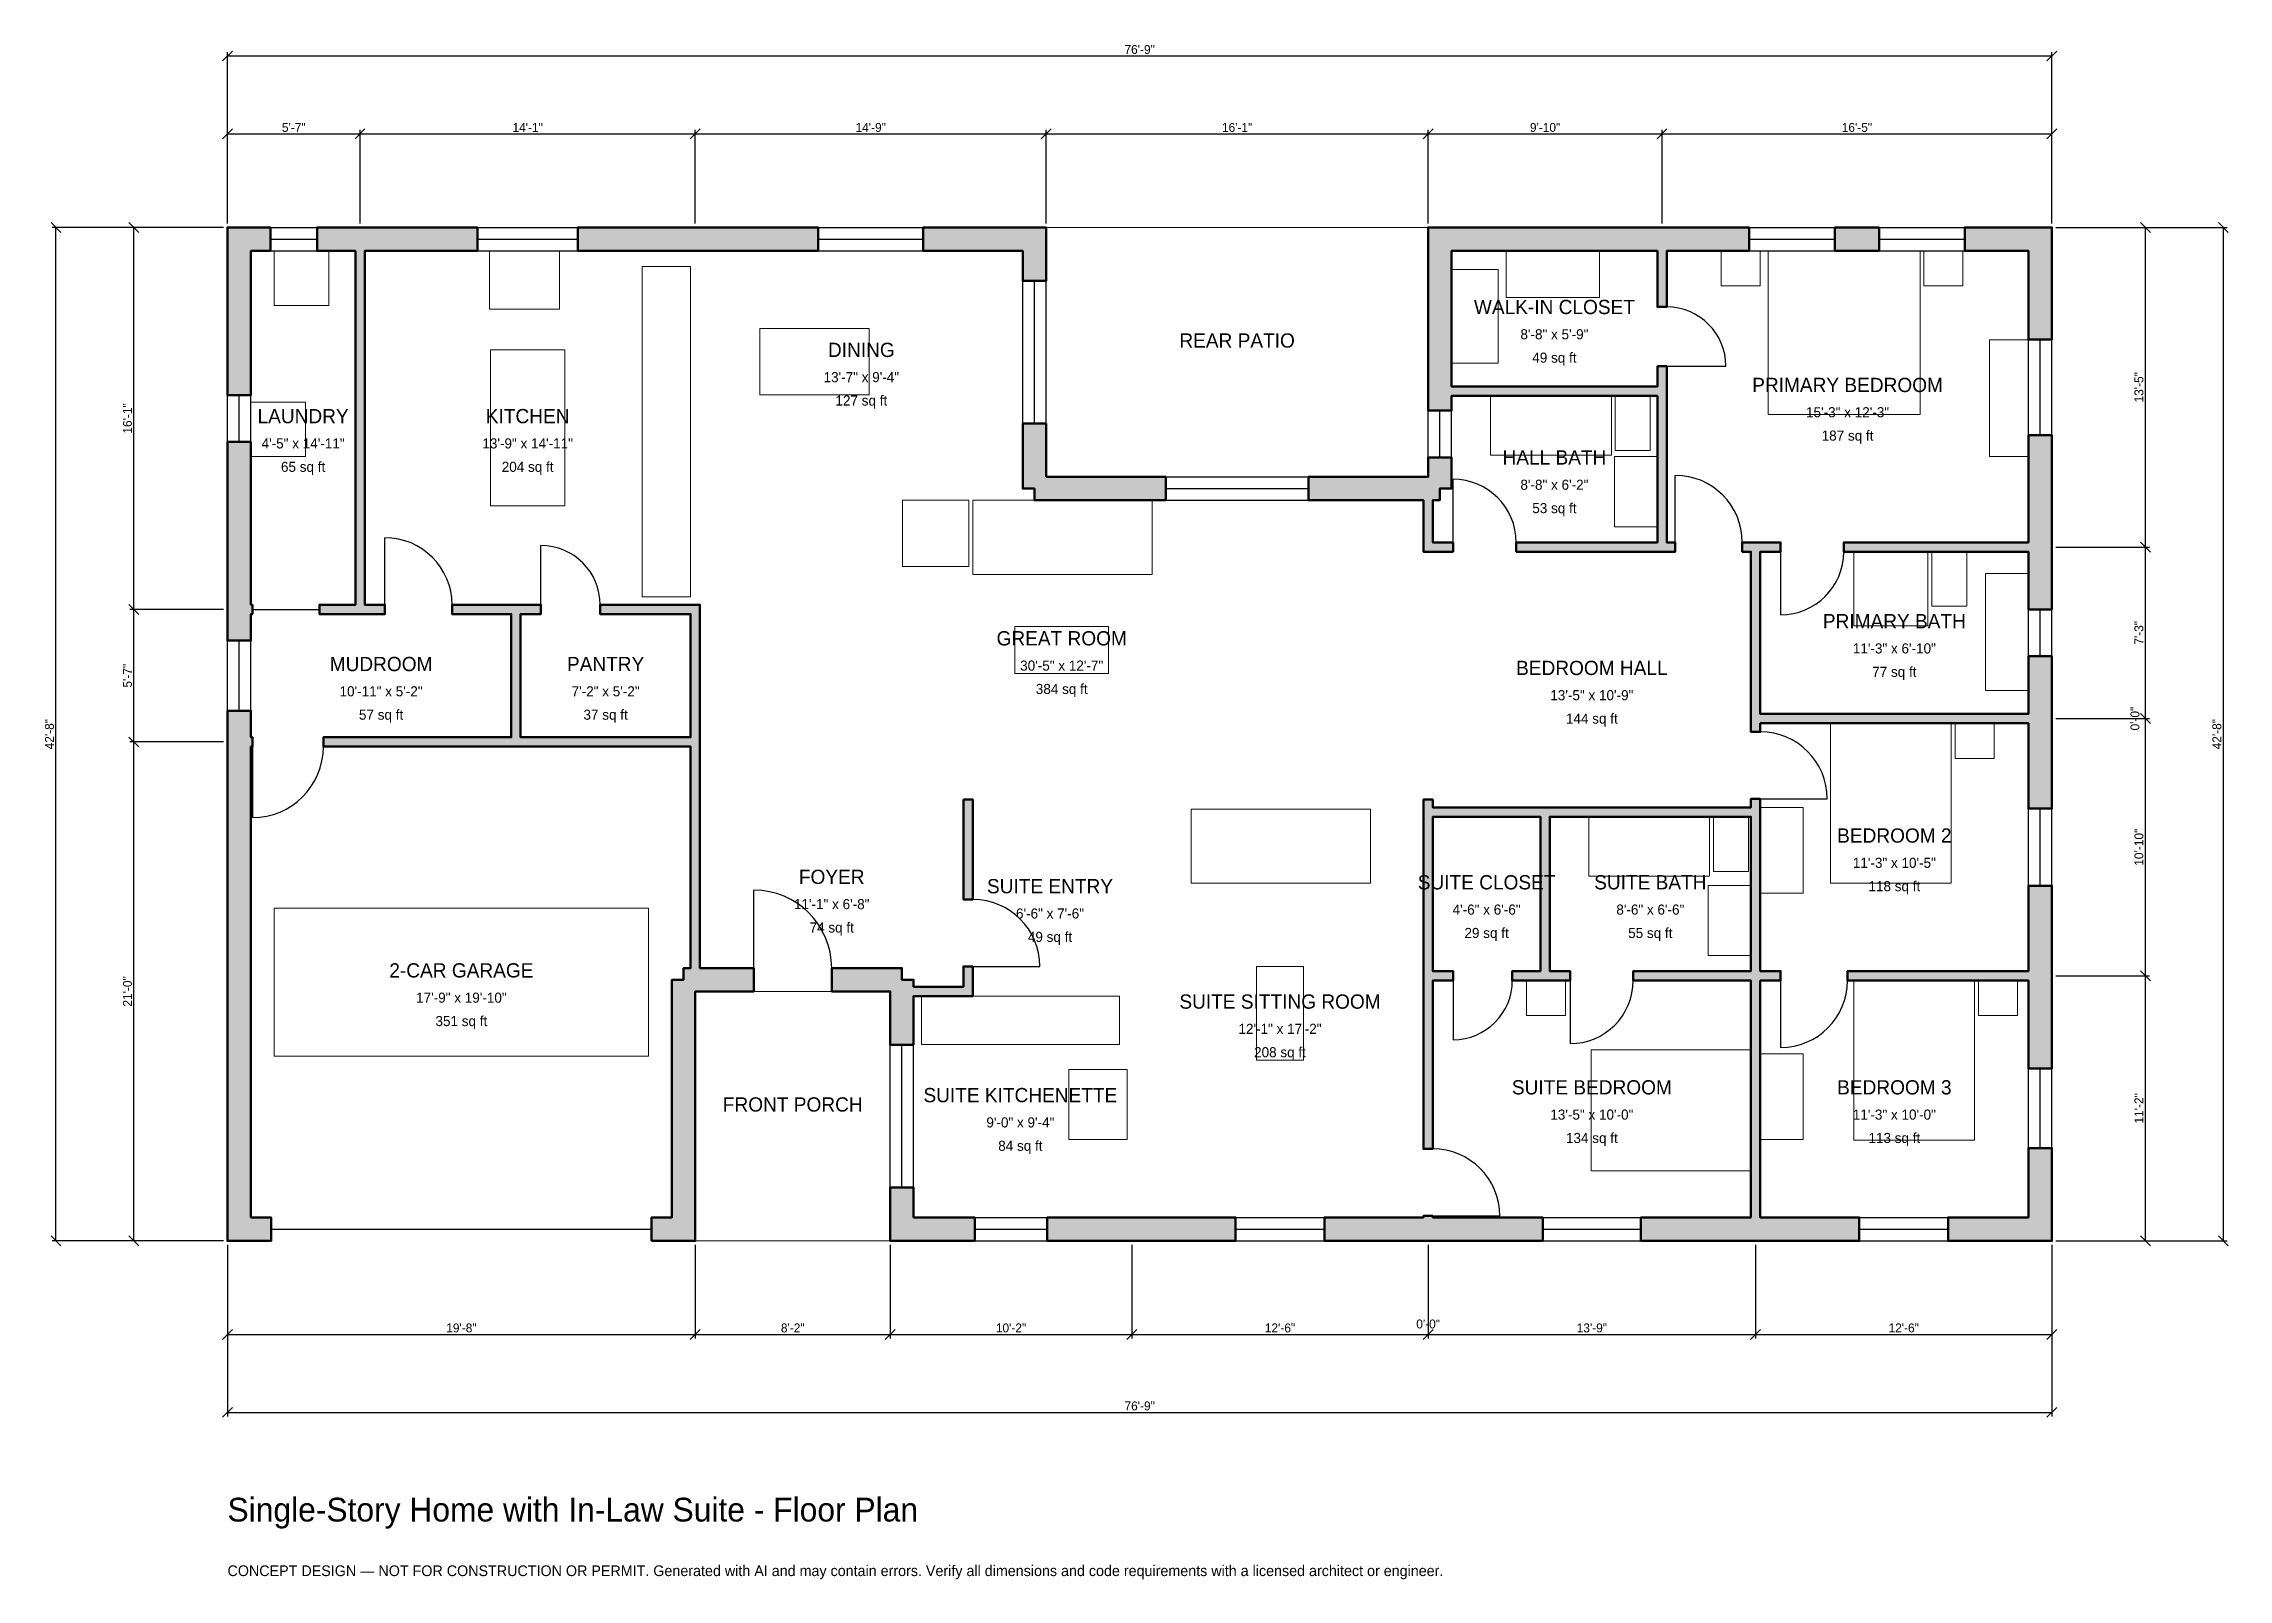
# Model space of a CAD drawing. Header units: inches. Extents: x -93 to 1010, y -171 to 605.
import ezdxf
from ezdxf.enums import TextEntityAlignment as Align

# ---------------------------------------------------------------- set-up
doc = ezdxf.new("R2010")
doc.units = ezdxf.units.IN
doc.header["$MEASUREMENT"] = 0
doc.linetypes.add('DASHED', pattern=[0.6, 0.5, -0.1])
for name, color, linetype, lineweight in [('A-ANNO-DIMS', 1, 'Continuous', 13), ('A-ANNO-TEXT', 7, 'Continuous', 18), ('A-AREA-IDEN', 7, 'Continuous', 18), ('A-DOOR', 2, 'Continuous', 25), ('A-FLOR-FIXT', 9, 'Continuous', 13), ('A-FURN', 9, 'Continuous', 13), ('A-GLAZ', 4, 'Continuous', 25), ('A-SITE-PAVE', 8, 'Continuous', 13), ('A-WALL', 7, 'Continuous', 50), ('A-WALL-PATT', 8, 'Continuous', 13)]:
    doc.layers.add(name, color=color, linetype=linetype, lineweight=lineweight)
doc.dimstyles.new('PLAN', dxfattribs={"dimtxt": 4.5, "dimasz": 3, "dimexe": 2, "dimexo": 2, "dimgap": 1, "dimtad": 1, "dimdec": 0, "dimlunit": 4, "dimtsz": 2.5, "dimcen": 2.5, "dimclrd": 1, "dimclre": 1, "dimazin": 3, "dimtfac": 1, "dimtmove": 0, "dimatfit": 3})

msp = doc.modelspace()

# ---------------------------------------------------------------- hatches: boundary and pattern name
at = {"layer": 'A-WALL-PATT'}
h = msp.add_hatch(dxfattribs=at)
h.set_pattern_fill('ANSI31', color=8, scale=0.8)
h.paths.add_polyline_path([(214.1732, 0), (214.1732, 11.811), (224.4094, 11.811), (224.4094, 131.8898), (230.315, 131.8898), (230.315, 137.7953), (233.8583, 137.7953), (233.8583, 218.1102), (233.8583, 222.8346), (233.8583, 249.6063), (148.0315, 249.6063), (143.3071, 249.6063), (48.4252, 249.6063), (48.4252, 254.3307), (143.3071, 254.3307), (143.3071, 316.5354), (113.3858, 316.5354), (113.3858, 321.2598), (143.3071, 321.2598), (148.0315, 321.2598), (158.2677, 321.2598), (158.2677, 316.5354), (148.0315, 316.5354), (148.0315, 254.3307), (233.8583, 254.3307), (233.8583, 316.5354), (188.189, 316.5354), (188.189, 321.2598), (233.8583, 321.2598), (238.5827, 321.2598), (238.5827, 316.5354), (238.5827, 254.3307), (238.5827, 249.6063), (238.5827, 222.8346), (238.5827, 218.1102), (238.5827, 137.7953), (265.748, 137.7953), (265.748, 125.9843), (238.5827, 125.9843), (238.5827, 125.9842), (236.2205, 125.9842), (236.2205, 123.622), (236.2205, 123.622), (236.2205, 11.811), (236.2205, 11.811), (236.2205, 0), (236.2205, 0), (236.2205, 0), (224.4094, 0), (224.4094, 0), (214.1732, 0)])
h.paths.add_polyline_path([(11.811, 0), (11.811, 0), (0, 0), (0, 0), (0, 0), (0, 11.811), (0, 11.811), (0, 246.063), (0, 249.6063), (0, 249.6063), (0, 254.3307), (0, 254.3307), (0, 257.874), (0, 267.7165), (11.811, 267.7165), (11.811, 257.874), (11.811, 254.3307), (12.5984, 254.3307), (12.5984, 249.6063), (11.811, 249.6063), (11.811, 246.063), (11.811, 11.811), (22.0472, 11.811), (22.0472, 0), (11.811, 0)])
h.paths.add_polyline_path([(0, 312.9921), (0, 316.5354), (0, 316.5354), (0, 321.2598), (0, 321.2598), (0, 324.8031), (0, 403.5433), (11.811, 403.5433), (11.811, 324.8031), (11.811, 321.2598), (12.5984, 321.2598), (12.5984, 316.5354), (11.811, 316.5354), (11.811, 312.9921), (11.811, 303.1496), (0, 303.1496), (0, 312.9921)])
h.paths.add_polyline_path([(0, 500), (0, 500), (0, 511.811), (0, 511.811), (0, 511.8111), (11.811, 511.8111), (11.811, 511.811), (21.6535, 511.811), (21.6535, 500), (11.811, 500), (11.811, 427.1654), (0, 427.1654), (0, 500)])
h.paths.add_polyline_path([(61.0236, 511.811), (64.5669, 511.811), (64.5669, 511.8111), (69.2913, 511.8111), (69.2913, 511.811), (72.8346, 511.811), (126.1811, 511.811), (126.1811, 500), (72.8346, 500), (69.2913, 500), (69.2913, 321.2598), (79.5276, 321.2598), (79.5276, 316.5354), (69.2913, 316.5354), (64.5669, 316.5354), (46.4567, 316.5354), (46.4567, 321.2598), (64.5669, 321.2598), (64.5669, 500), (61.0236, 500), (45.2756, 500), (45.2756, 511.811), (61.0236, 511.811)])
h.paths.add_polyline_path([(230.315, 511.811), (242.126, 511.811), (298.2283, 511.811), (298.2283, 500), (242.126, 500), (230.315, 500), (176.9685, 500), (176.9685, 511.811), (230.315, 511.811)])
h.paths.add_polyline_path([(401.5748, 511.811), (401.5748, 511.8111), (413.3858, 511.8111), (413.3858, 511.811), (413.3859, 511.811), (413.3859, 500), (413.3858, 500), (413.3858, 484.8425), (401.5748, 484.8425), (401.5748, 500), (351.378, 500), (351.378, 511.811), (401.5748, 511.811)])
h.paths.add_polyline_path([(413.3858, 385.8268), (473.8189, 385.8268), (473.8189, 374.0157), (407.4803, 374.0157), (407.4803, 379.9213), (401.5748, 379.9213), (401.5748, 412.7953), (413.3858, 412.7953), (413.3858, 385.8268)])
h.paths.add_polyline_path([(603.937, 385.8268), (603.937, 385.8268), (606.2992, 385.8268), (606.2992, 388.189), (606.2992, 388.189), (606.2992, 395.6693), (618.1102, 395.6693), (618.1102, 379.9213), (612.2047, 379.9213), (612.2047, 374.0157), (608.6614, 374.0157), (608.6614, 352.7559), (618.8976, 352.7559), (618.8976, 348.0315), (608.6614, 348.0315), (603.937, 348.0315), (603.937, 352.7559), (603.937, 374.0157), (545.8661, 374.0157), (545.8661, 385.8268), (603.937, 385.8268)])
h.paths.add_polyline_path([(606.2992, 423.2283), (606.2992, 426.7717), (606.2992, 426.7717), (606.2992, 431.4961), (606.2992, 431.4961), (606.2992, 435.0394), (606.2992, 500), (606.2992, 500), (606.2992, 511.811), (606.2992, 511.811), (606.2992, 511.8111), (618.1102, 511.8111), (618.1102, 511.811), (718.5039, 511.811), (722.0472, 511.811), (722.0472, 511.8111), (726.7717, 511.8111), (726.7717, 511.811), (730.315, 511.811), (768.3727, 511.811), (768.3727, 500), (730.315, 500), (726.7717, 500), (726.7717, 471.6535), (722.0472, 471.6535), (722.0472, 500), (718.5039, 500), (618.1102, 500), (618.1102, 435.0394), (618.1102, 431.4961), (722.0472, 431.4961), (722.0472, 441.7323), (726.7717, 441.7323), (726.7717, 431.4961), (726.7717, 426.7717), (726.7717, 352.7559), (731.1024, 352.7559), (731.1024, 348.0315), (726.7717, 348.0315), (722.0472, 348.0315), (650.7874, 348.0315), (650.7874, 352.7559), (722.0472, 352.7559), (722.0472, 426.7717), (618.1102, 426.7717), (618.1102, 423.2283), (618.1102, 419.2913), (606.2992, 419.2913), (606.2992, 423.2283)])
h.paths.add_polyline_path([(833.9895, 511.811), (833.9895, 500), (811.6798, 500), (811.6798, 511.811), (833.9895, 511.811)])
h.paths.add_polyline_path([(909.4488, 511.811), (909.4488, 511.8111), (921.2598, 511.8111), (921.2598, 511.811), (921.2599, 511.811), (921.2599, 500), (921.2598, 500), (921.2598, 455.315), (909.4488, 455.315), (909.4488, 500), (877.2966, 500), (877.2966, 511.811), (909.4488, 511.811)])
h.paths.add_polyline_path([(921.2598, 356.2992), (921.2598, 356.2992), (921.2598, 352.7559), (921.2599, 352.7559), (921.2599, 348.0315), (921.2598, 348.0315), (921.2598, 318.8976), (909.4488, 318.8976), (909.4488, 344.4882), (909.4488, 344.4882), (909.4488, 348.0315), (816.1417, 348.0315), (816.1417, 352.7559), (909.4488, 352.7559), (909.4488, 406.8898), (921.2598, 406.8898), (921.2598, 356.2992)])
h.paths.add_polyline_path([(921.2598, 269.685), (921.2598, 266.1417), (921.2599, 266.1417), (921.2599, 261.4173), (921.2598, 261.4173), (921.2598, 257.874), (921.2598, 218.3071), (909.4488, 218.3071), (909.4488, 257.874), (909.4488, 261.4173), (774.0157, 261.4173), (774.0157, 257.0866), (769.2913, 257.0866), (769.2913, 261.4173), (769.2913, 261.4173), (769.2913, 266.1417), (769.2913, 348.0315), (764.9606, 348.0315), (764.9606, 352.7559), (769.2913, 352.7559), (774.0157, 352.7559), (784.252, 352.7559), (784.252, 348.0315), (774.0157, 348.0315), (774.0157, 266.1417), (909.4488, 266.1417), (909.4488, 269.685), (909.4488, 295.2756), (921.2598, 295.2756), (921.2598, 269.685)])
h.paths.add_polyline_path([(921.2598, 139.7638), (921.2598, 136.2205), (921.2599, 136.2205), (921.2599, 131.4961), (921.2598, 131.4961), (921.2598, 127.9528), (921.2598, 87.0079), (909.4488, 87.0079), (909.4488, 127.9528), (909.4488, 131.4961), (818.1102, 131.4961), (818.1102, 136.2205), (909.4488, 136.2205), (909.4488, 139.7638), (909.4488, 179.3307), (921.2598, 179.3307), (921.2598, 139.7638)])
h.paths.add_polyline_path([(921.2598, 11.811), (921.2599, 11.811), (921.2599, 0), (921.2599, 0), (921.2598, 0), (921.2598, 0), (909.4488, 0), (909.4488, 0), (868.8976, 0), (868.8976, 11.811), (909.4488, 11.811), (909.4488, 46.8504), (921.2598, 46.8504), (921.2598, 11.811)])
h.paths.add_polyline_path([(777.5591, 0), (774.0157, 0), (774.0157, 0), (769.2913, 0), (769.2913, 0), (765.748, 0), (713.7795, 0), (713.7795, 11.811), (765.748, 11.811), (769.2913, 11.811), (769.2913, 131.4961), (769.2913, 131.4961), (709.8425, 131.4961), (709.8425, 136.2205), (769.2913, 136.2205), (769.2913, 214.1732), (667.7165, 214.1732), (667.7165, 136.2205), (677.9528, 136.2205), (677.9528, 131.4961), (667.7165, 131.4961), (662.9921, 131.4961), (648.8189, 131.4961), (648.8189, 136.2205), (662.9921, 136.2205), (662.9921, 214.1732), (608.6614, 214.1732), (608.6614, 136.2205), (618.8976, 136.2205), (618.8976, 131.4961), (608.6614, 131.4961), (608.6614, 46.4567), (603.937, 46.4567), (603.937, 131.4961), (603.937, 136.2205), (603.937, 214.1732), (603.937, 218.8976), (603.937, 222.8346), (608.6614, 222.8346), (608.6614, 218.8976), (662.9921, 218.8976), (667.7165, 218.8976), (769.2913, 218.8976), (769.2913, 218.8976), (769.2913, 223.2283), (774.0157, 223.2283), (774.0157, 214.1732), (774.0157, 214.1732), (774.0157, 136.2205), (774.0157, 136.2205), (784.252, 136.2205), (784.252, 131.4961), (774.0157, 131.4961), (774.0157, 11.811), (777.5591, 11.811), (824.0157, 11.811), (824.0157, 0), (777.5591, 0)])
h.paths.add_polyline_path([(612.2047, 0), (608.6614, 0), (608.6614, 0), (603.937, 0), (603.937, 0), (600.3937, 0), (553.937, 0), (553.937, 11.811), (600.3937, 11.811), (603.937, 11.811), (603.937, 12.5984), (608.6614, 12.5984), (608.6614, 11.811), (612.2047, 11.811), (664.1732, 11.811), (664.1732, 0), (612.2047, 0)])
h.paths.add_polyline_path([(462.5984, 0), (450.7874, 0), (413.9764, 0), (413.9764, 11.811), (450.7874, 11.811), (462.5984, 11.811), (509.0551, 11.811), (509.0551, 0), (462.5984, 0)])
h.paths.add_polyline_path([(346.4567, 0), (346.4567, 0), (334.6457, 0), (334.6457, 0), (334.6456, 0), (334.6456, 11.811), (334.6457, 11.811), (334.6457, 26.9685), (346.4567, 26.9685), (346.4567, 11.811), (377.3622, 11.811), (377.3622, 0), (346.4567, 0)])
h.paths.add_polyline_path([(334.6457, 123.622), (334.6456, 123.622), (334.6456, 125.9842), (332.2835, 125.9842), (332.2835, 125.9843), (305.1181, 125.9843), (305.1181, 137.7953), (340.5512, 137.7953), (340.5512, 131.8898), (346.4567, 131.8898), (346.4567, 128.3465), (371.6535, 128.3465), (371.6535, 138.5827), (376.378, 138.5827), (376.378, 128.3465), (376.378, 123.622), (371.6535, 123.622), (346.4567, 123.622), (346.4567, 99.0157), (334.6457, 99.0157), (334.6457, 123.622)])
h.paths.add_polyline_path([(371.6535, 222.8346), (376.378, 222.8346), (376.378, 172.4409), (371.6535, 172.4409), (371.6535, 222.8346)])

# ---------------------------------------------------------------- linework, layer by layer
at = {"layer": 'A-DOOR'}
for p, q in [((726.7717, 441.7323), (756.6929, 441.7323)), ((731.1024, 352.7559), (731.1024, 386.6142)), ((618.8976, 352.7559), (618.8976, 384.6457)), ((79.5276, 321.2598), (79.5276, 355.1181)), ((158.2677, 321.2598), (158.2677, 351.1811)), ((784.252, 348.0315), (784.252, 316.1417)), ((12.5984, 318.8976), (46.4567, 318.8976)), ((12.5984, 249.6063), (12.5984, 213.7795)), ((774.0157, 223.2283), (807.874, 223.2283)), ((265.748, 137.7953), (265.748, 177.1654)), ((376.378, 138.5827), (410.2362, 138.5827)), ((618.8976, 131.4961), (618.8976, 101.5748)), ((677.9528, 131.4961), (677.9528, 99.6063)), ((784.252, 131.4961), (784.252, 97.6378)), ((608.6614, 12.5984), (642.5197, 12.5984))]:
    msp.add_line(p, q, dxfattribs=at)
at = {"layer": 'A-DOOR', "linetype": 'DASHED'}
msp.add_line((22.0472, 5.9055), (214.1732, 5.9055), dxfattribs=at)
at = {"layer": 'A-DOOR'}
for centre, radius, start, end in [((726.7717, 441.7323), 29.9213, 0, 90), ((731.1024, 352.7559), 33.8583, 0, 90), ((618.8976, 352.7559), 31.8898, 0, 90), ((79.5276, 321.2598), 33.8583, 0, 90), ((158.2677, 321.2598), 29.9213, 0, 90), ((784.252, 348.0315), 31.8898, 270, 360), ((774.0157, 223.2283), 33.8583, 0, 90), ((12.5984, 249.6063), 35.8268, 270, 360), ((265.748, 137.7953), 39.3701, 0, 90), ((376.378, 138.5827), 33.8583, 0, 90), ((618.8976, 131.4961), 29.9213, 270, 360), ((677.9528, 131.4961), 31.8898, 270, 360), ((784.252, 131.4961), 33.8583, 270, 360), ((608.6614, 12.5984), 33.8583, 0, 90)]:
    msp.add_arc(centre, radius, start, end, dxfattribs=at)
at = {"layer": 'A-FLOR-FIXT'}
for points in [[(209.4488, 325.1969), (233.8583, 325.1969), (233.8583, 492.126), (209.4488, 492.126)], [(132.874, 371.2598), (170.2756, 371.2598), (170.2756, 450), (132.874, 450)], [(637.7953, 396.8504), (698.8189, 396.8504), (698.8189, 426.7717), (637.7953, 426.7717)], [(700.7874, 399.2126), (718.5039, 399.2126), (718.5039, 426.7717), (700.7874, 426.7717)], [(700.3937, 360.6299), (722.0472, 360.6299), (722.0472, 396.063), (700.3937, 396.063)], [(821.2598, 310.6299), (858.6614, 310.6299), (858.6614, 348.0315), (821.2598, 348.0315)], [(860.6299, 320.4724), (878.3465, 320.4724), (878.3465, 348.0315), (860.6299, 348.0315)], [(887.7953, 277.9528), (909.4488, 277.9528), (909.4488, 337.0079), (887.7953, 337.0079)], [(687.4016, 184.252), (748.4252, 184.252), (748.4252, 214.1732), (687.4016, 214.1732)], [(750.3937, 186.6142), (768.1102, 186.6142), (768.1102, 214.1732), (750.3937, 214.1732)], [(747.6378, 144.0945), (769.2913, 144.0945), (769.2913, 179.5276), (747.6378, 179.5276)], [(350.3937, 99.2126), (450.3937, 99.2126), (450.3937, 123.622), (350.3937, 123.622)]]:
    msp.add_lwpolyline(points, close=True, dxfattribs=at)
at = {"layer": 'A-FURN'}
for points in [[(23.622, 472.4409), (51.1811, 472.4409), (51.1811, 500), (23.622, 500)], [(132.2835, 470.4724), (167.7165, 470.4724), (167.7165, 500), (132.2835, 500)], [(645.6693, 476.378), (692.9134, 476.378), (692.9134, 500), (645.6693, 500)], [(754.3307, 482.2835), (774.0157, 482.2835), (774.0157, 500), (754.3307, 500)], [(777.9528, 417.3228), (854.7244, 417.3228), (854.7244, 500), (777.9528, 500)], [(856.6929, 482.2835), (876.378, 482.2835), (876.378, 500), (856.6929, 500)], [(618.1102, 443.3071), (641.7323, 443.3071), (641.7323, 490.5512), (618.1102, 490.5512)], [(268.8976, 427.3622), (324.0157, 427.3622), (324.0157, 460.8268), (268.8976, 460.8268)], [(889.7638, 396.063), (909.4488, 396.063), (909.4488, 455.1181), (889.7638, 455.1181)], [(11.811, 396.063), (39.3701, 396.063), (39.3701, 423.622), (11.811, 423.622)], [(340.9449, 340.5512), (374.4094, 340.5512), (374.4094, 374.0157), (340.9449, 374.0157)], [(376.378, 336.6142), (466.9291, 336.6142), (466.9291, 374.0157), (376.378, 374.0157)], [(397.6378, 286.6142), (444.8819, 286.6142), (444.8819, 310.2362), (397.6378, 310.2362)], [(809.4488, 180.7087), (870.4724, 180.7087), (870.4724, 261.4173), (809.4488, 261.4173)], [(872.4409, 243.7008), (892.126, 243.7008), (892.126, 261.4173), (872.4409, 261.4173)], [(486.6142, 180.7087), (577.1654, 180.7087), (577.1654, 218.1102), (486.6142, 218.1102)], [(774.0157, 175.5906), (795.6693, 175.5906), (795.6693, 218.8976), (774.0157, 218.8976)], [(23.622, 93.3071), (212.5984, 93.3071), (212.5984, 168.1102), (23.622, 168.1102)], [(519.685, 91.3386), (543.3071, 91.3386), (543.3071, 138.5827), (519.685, 138.5827)], [(655.9055, 113.7795), (675.5906, 113.7795), (675.5906, 131.4961), (655.9055, 131.4961)], [(821.2598, 50.7874), (882.2835, 50.7874), (882.2835, 131.4961), (821.2598, 131.4961)], [(884.252, 113.7795), (903.937, 113.7795), (903.937, 131.4961), (884.252, 131.4961)], [(688.5827, 35.4331), (769.2913, 35.4331), (769.2913, 96.4567), (688.5827, 96.4567)], [(774.0157, 51.1811), (795.6693, 51.1811), (795.6693, 94.4882), (774.0157, 94.4882)], [(424.8031, 51.1811), (454.3307, 51.1811), (454.3307, 86.6142), (424.8031, 86.6142)]]:
    msp.add_lwpolyline(points, close=True, dxfattribs=at)
at = {"layer": 'A-GLAZ'}
for p, q in [((21.6535, 511.811), (45.2756, 511.811)), ((126.1811, 511.811), (176.9685, 511.811)), ((298.2283, 511.811), (351.378, 511.811)), ((768.3727, 511.811), (811.6798, 511.811)), ((833.9895, 511.811), (877.2966, 511.811)), ((21.6535, 505.9055), (45.2756, 505.9055)), ((21.6535, 500), (45.2756, 500)), ((126.1811, 505.9055), (176.9685, 505.9055)), ((126.1811, 500), (176.9685, 500)), ((298.2283, 505.9055), (351.378, 505.9055)), ((298.2283, 500), (351.378, 500)), ((768.3727, 505.9055), (811.6798, 505.9055)), ((768.3727, 500), (811.6798, 500)), ((833.9895, 505.9055), (877.2966, 505.9055)), ((833.9895, 500), (877.2966, 500)), ((401.5748, 412.7953), (401.5748, 484.8425)), ((407.4803, 412.7953), (407.4803, 484.8425)), ((413.3858, 412.7953), (413.3858, 484.8425)), ((909.4488, 406.8898), (909.4488, 455.315)), ((915.3543, 406.8898), (915.3543, 455.315)), ((921.2598, 406.8898), (921.2598, 455.315)), ((0, 403.5433), (0, 427.1654)), ((5.9055, 403.5433), (5.9055, 427.1654)), ((11.811, 403.5433), (11.811, 427.1654)), ((606.2992, 395.6693), (606.2992, 419.2913)), ((612.2047, 395.6693), (612.2047, 419.2913)), ((618.1102, 395.6693), (618.1102, 419.2913)), ((473.8189, 385.8268), (545.8661, 385.8268)), ((473.8189, 379.9213), (545.8661, 379.9213)), ((473.8189, 374.0157), (545.8661, 374.0157)), ((909.4488, 295.2756), (909.4488, 318.8976)), ((915.3543, 295.2756), (915.3543, 318.8976)), ((921.2598, 295.2756), (921.2598, 318.8976)), ((0, 267.7165), (0, 303.1496)), ((5.9055, 267.7165), (5.9055, 303.1496)), ((11.811, 267.7165), (11.811, 303.1496)), ((909.4488, 179.3307), (909.4488, 218.3071)), ((915.3543, 179.3307), (915.3543, 218.3071)), ((921.2598, 179.3307), (921.2598, 218.3071)), ((334.6457, 26.9685), (334.6457, 99.0157)), ((340.5512, 26.9685), (340.5512, 99.0157)), ((346.4567, 26.9685), (346.4567, 99.0157)), ((909.4488, 46.8504), (909.4488, 87.0079)), ((915.3543, 46.8504), (915.3543, 87.0079)), ((921.2598, 46.8504), (921.2598, 87.0079)), ((377.3622, 11.811), (413.9764, 11.811)), ((509.0551, 11.811), (553.937, 11.811)), ((664.1732, 11.811), (713.7795, 11.811)), ((824.0157, 11.811), (868.8976, 11.811)), ((377.3622, 5.9055), (413.9764, 5.9055)), ((377.3622, 0), (413.9764, 0)), ((509.0551, 5.9055), (553.937, 5.9055)), ((509.0551, 0), (553.937, 0)), ((664.1732, 5.9055), (713.7795, 5.9055)), ((664.1732, 0), (713.7795, 0)), ((824.0157, 5.9055), (868.8976, 5.9055)), ((824.0157, 0), (868.8976, 0))]:
    msp.add_line(p, q, dxfattribs=at)
at = {"layer": 'A-SITE-PAVE', "linetype": 'DASHED'}
for points in [[(413.3858, 385.8268), (606.2992, 385.8268), (606.2992, 511.811), (413.3858, 511.811)], [(236.2205, 0), (334.6457, 0), (334.6457, 125.9843), (236.2205, 125.9843)]]:
    msp.add_lwpolyline(points, close=True, dxfattribs=at)
at = {"layer": 'A-WALL'}
for points in [[(0, 500), (0, 500), (0, 511.811), (0, 511.811), (0, 511.8111), (11.811, 511.8111), (11.811, 511.811), (21.6535, 511.811), (21.6535, 500), (11.811, 500), (11.811, 427.1654), (0, 427.1654), (0, 500)], [(61.0236, 511.811), (64.5669, 511.811), (64.5669, 511.8111), (69.2913, 511.8111), (69.2913, 511.811), (72.8346, 511.811), (126.1811, 511.811), (126.1811, 500), (72.8346, 500), (69.2913, 500), (69.2913, 321.2598), (79.5276, 321.2598), (79.5276, 316.5354), (69.2913, 316.5354), (64.5669, 316.5354), (46.4567, 316.5354), (46.4567, 321.2598), (64.5669, 321.2598), (64.5669, 500), (61.0236, 500), (45.2756, 500), (45.2756, 511.811), (61.0236, 511.811)], [(230.315, 511.811), (242.126, 511.811), (298.2283, 511.811), (298.2283, 500), (242.126, 500), (230.315, 500), (176.9685, 500), (176.9685, 511.811), (230.315, 511.811)], [(401.5748, 511.811), (401.5748, 511.8111), (413.3858, 511.8111), (413.3858, 511.811), (413.3859, 511.811), (413.3859, 500), (413.3858, 500), (413.3858, 484.8425), (401.5748, 484.8425), (401.5748, 500), (351.378, 500), (351.378, 511.811), (401.5748, 511.811)], [(606.2992, 423.2283), (606.2992, 426.7717), (606.2992, 426.7717), (606.2992, 431.4961), (606.2992, 431.4961), (606.2992, 435.0394), (606.2992, 500), (606.2992, 500), (606.2992, 511.811), (606.2992, 511.811), (606.2992, 511.8111), (618.1102, 511.8111), (618.1102, 511.811), (718.5039, 511.811), (722.0472, 511.811), (722.0472, 511.8111), (726.7717, 511.8111), (726.7717, 511.811), (730.315, 511.811), (768.3727, 511.811), (768.3727, 500), (730.315, 500), (726.7717, 500), (726.7717, 471.6535), (722.0472, 471.6535), (722.0472, 500), (718.5039, 500), (618.1102, 500), (618.1102, 435.0394), (618.1102, 431.4961), (722.0472, 431.4961), (722.0472, 441.7323), (726.7717, 441.7323), (726.7717, 431.4961), (726.7717, 426.7717), (726.7717, 352.7559), (731.1024, 352.7559), (731.1024, 348.0315), (726.7717, 348.0315), (722.0472, 348.0315), (650.7874, 348.0315), (650.7874, 352.7559), (722.0472, 352.7559), (722.0472, 426.7717), (618.1102, 426.7717), (618.1102, 423.2283), (618.1102, 419.2913), (606.2992, 419.2913), (606.2992, 423.2283)], [(833.9895, 511.811), (833.9895, 500), (811.6798, 500), (811.6798, 511.811), (833.9895, 511.811)], [(909.4488, 511.811), (909.4488, 511.8111), (921.2598, 511.8111), (921.2598, 511.811), (921.2599, 511.811), (921.2599, 500), (921.2598, 500), (921.2598, 455.315), (909.4488, 455.315), (909.4488, 500), (877.2966, 500), (877.2966, 511.811), (909.4488, 511.811)], [(413.3858, 385.8268), (473.8189, 385.8268), (473.8189, 374.0157), (407.4803, 374.0157), (407.4803, 379.9213), (401.5748, 379.9213), (401.5748, 412.7953), (413.3858, 412.7953), (413.3858, 385.8268)], [(0, 312.9921), (0, 316.5354), (0, 316.5354), (0, 321.2598), (0, 321.2598), (0, 324.8031), (0, 403.5433), (11.811, 403.5433), (11.811, 324.8031), (11.811, 321.2598), (12.5984, 321.2598), (12.5984, 316.5354), (11.811, 316.5354), (11.811, 312.9921), (11.811, 303.1496), (0, 303.1496), (0, 312.9921)], [(921.2598, 356.2992), (921.2598, 356.2992), (921.2598, 352.7559), (921.2599, 352.7559), (921.2599, 348.0315), (921.2598, 348.0315), (921.2598, 318.8976), (909.4488, 318.8976), (909.4488, 344.4882), (909.4488, 344.4882), (909.4488, 348.0315), (816.1417, 348.0315), (816.1417, 352.7559), (909.4488, 352.7559), (909.4488, 406.8898), (921.2598, 406.8898), (921.2598, 356.2992)], [(603.937, 385.8268), (603.937, 385.8268), (606.2992, 385.8268), (606.2992, 388.189), (606.2992, 388.189), (606.2992, 395.6693), (618.1102, 395.6693), (618.1102, 379.9213), (612.2047, 379.9213), (612.2047, 374.0157), (608.6614, 374.0157), (608.6614, 352.7559), (618.8976, 352.7559), (618.8976, 348.0315), (608.6614, 348.0315), (603.937, 348.0315), (603.937, 352.7559), (603.937, 374.0157), (545.8661, 374.0157), (545.8661, 385.8268), (603.937, 385.8268)], [(921.2598, 269.685), (921.2598, 266.1417), (921.2599, 266.1417), (921.2599, 261.4173), (921.2598, 261.4173), (921.2598, 257.874), (921.2598, 218.3071), (909.4488, 218.3071), (909.4488, 257.874), (909.4488, 261.4173), (774.0157, 261.4173), (774.0157, 257.0866), (769.2913, 257.0866), (769.2913, 261.4173), (769.2913, 261.4173), (769.2913, 266.1417), (769.2913, 348.0315), (764.9606, 348.0315), (764.9606, 352.7559), (769.2913, 352.7559), (774.0157, 352.7559), (784.252, 352.7559), (784.252, 348.0315), (774.0157, 348.0315), (774.0157, 266.1417), (909.4488, 266.1417), (909.4488, 269.685), (909.4488, 295.2756), (921.2598, 295.2756), (921.2598, 269.685)], [(214.1732, 0), (214.1732, 11.811), (224.4094, 11.811), (224.4094, 131.8898), (230.315, 131.8898), (230.315, 137.7953), (233.8583, 137.7953), (233.8583, 218.1102), (233.8583, 222.8346), (233.8583, 249.6063), (148.0315, 249.6063), (143.3071, 249.6063), (48.4252, 249.6063), (48.4252, 254.3307), (143.3071, 254.3307), (143.3071, 316.5354), (113.3858, 316.5354), (113.3858, 321.2598), (143.3071, 321.2598), (148.0315, 321.2598), (158.2677, 321.2598), (158.2677, 316.5354), (148.0315, 316.5354), (148.0315, 254.3307), (233.8583, 254.3307), (233.8583, 316.5354), (188.189, 316.5354), (188.189, 321.2598), (233.8583, 321.2598), (238.5827, 321.2598), (238.5827, 316.5354), (238.5827, 254.3307), (238.5827, 249.6063), (238.5827, 222.8346), (238.5827, 218.1102), (238.5827, 137.7953), (265.748, 137.7953), (265.748, 125.9843), (238.5827, 125.9843), (238.5827, 125.9842), (236.2205, 125.9842), (236.2205, 123.622), (236.2205, 123.622), (236.2205, 11.811), (236.2205, 11.811), (236.2205, 0), (236.2205, 0), (236.2205, 0), (224.4094, 0), (224.4094, 0), (214.1732, 0)], [(11.811, 0), (11.811, 0), (0, 0), (0, 0), (0, 0), (0, 11.811), (0, 11.811), (0, 246.063), (0, 249.6063), (0, 249.6063), (0, 254.3307), (0, 254.3307), (0, 257.874), (0, 267.7165), (11.811, 267.7165), (11.811, 257.874), (11.811, 254.3307), (12.5984, 254.3307), (12.5984, 249.6063), (11.811, 249.6063), (11.811, 246.063), (11.811, 11.811), (22.0472, 11.811), (22.0472, 0), (11.811, 0)], [(371.6535, 222.8346), (376.378, 222.8346), (376.378, 172.4409), (371.6535, 172.4409), (371.6535, 222.8346)], [(777.5591, 0), (774.0157, 0), (774.0157, 0), (769.2913, 0), (769.2913, 0), (765.748, 0), (713.7795, 0), (713.7795, 11.811), (765.748, 11.811), (769.2913, 11.811), (769.2913, 131.4961), (769.2913, 131.4961), (709.8425, 131.4961), (709.8425, 136.2205), (769.2913, 136.2205), (769.2913, 214.1732), (667.7165, 214.1732), (667.7165, 136.2205), (677.9528, 136.2205), (677.9528, 131.4961), (667.7165, 131.4961), (662.9921, 131.4961), (648.8189, 131.4961), (648.8189, 136.2205), (662.9921, 136.2205), (662.9921, 214.1732), (608.6614, 214.1732), (608.6614, 136.2205), (618.8976, 136.2205), (618.8976, 131.4961), (608.6614, 131.4961), (608.6614, 46.4567), (603.937, 46.4567), (603.937, 131.4961), (603.937, 136.2205), (603.937, 214.1732), (603.937, 218.8976), (603.937, 222.8346), (608.6614, 222.8346), (608.6614, 218.8976), (662.9921, 218.8976), (667.7165, 218.8976), (769.2913, 218.8976), (769.2913, 218.8976), (769.2913, 223.2283), (774.0157, 223.2283), (774.0157, 214.1732), (774.0157, 214.1732), (774.0157, 136.2205), (774.0157, 136.2205), (784.252, 136.2205), (784.252, 131.4961), (774.0157, 131.4961), (774.0157, 11.811), (777.5591, 11.811), (824.0157, 11.811), (824.0157, 0), (777.5591, 0)], [(921.2598, 139.7638), (921.2598, 136.2205), (921.2599, 136.2205), (921.2599, 131.4961), (921.2598, 131.4961), (921.2598, 127.9528), (921.2598, 87.0079), (909.4488, 87.0079), (909.4488, 127.9528), (909.4488, 131.4961), (818.1102, 131.4961), (818.1102, 136.2205), (909.4488, 136.2205), (909.4488, 139.7638), (909.4488, 179.3307), (921.2598, 179.3307), (921.2598, 139.7638)], [(334.6457, 123.622), (334.6456, 123.622), (334.6456, 125.9842), (332.2835, 125.9842), (332.2835, 125.9843), (305.1181, 125.9843), (305.1181, 137.7953), (340.5512, 137.7953), (340.5512, 131.8898), (346.4567, 131.8898), (346.4567, 128.3465), (371.6535, 128.3465), (371.6535, 138.5827), (376.378, 138.5827), (376.378, 128.3465), (376.378, 123.622), (371.6535, 123.622), (346.4567, 123.622), (346.4567, 99.0157), (334.6457, 99.0157), (334.6457, 123.622)], [(921.2598, 11.811), (921.2599, 11.811), (921.2599, 0), (921.2599, 0), (921.2598, 0), (921.2598, 0), (909.4488, 0), (909.4488, 0), (868.8976, 0), (868.8976, 11.811), (909.4488, 11.811), (909.4488, 46.8504), (921.2598, 46.8504), (921.2598, 11.811)], [(346.4567, 0), (346.4567, 0), (334.6457, 0), (334.6457, 0), (334.6456, 0), (334.6456, 11.811), (334.6457, 11.811), (334.6457, 26.9685), (346.4567, 26.9685), (346.4567, 11.811), (377.3622, 11.811), (377.3622, 0), (346.4567, 0)], [(462.5984, 0), (450.7874, 0), (413.9764, 0), (413.9764, 11.811), (450.7874, 11.811), (462.5984, 11.811), (509.0551, 11.811), (509.0551, 0), (462.5984, 0)], [(612.2047, 0), (608.6614, 0), (608.6614, 0), (603.937, 0), (603.937, 0), (600.3937, 0), (553.937, 0), (553.937, 11.811), (600.3937, 11.811), (603.937, 11.811), (603.937, 12.5984), (608.6614, 12.5984), (608.6614, 11.811), (612.2047, 11.811), (664.1732, 11.811), (664.1732, 0), (612.2047, 0)]]:
    msp.add_lwpolyline(points, close=True, dxfattribs=at)

# ---------------------------------------------------------------- texts
at = {"layer": 'A-ANNO-TEXT'}
for s, height, p in [('Single-Story Home with In-Law Suite - Floor Plan', 12, (0, -141.7323)), ('CONCEPT DESIGN — NOT FOR CONSTRUCTION OR PERMIT. Generated with AI and may contain errors. Verify all dimensions and code requirements with a licensed architect or engineer.', 5.4, (0, -169.2913))]:
    msp.add_text(s, height=height, dxfattribs=at).set_placement(p)
at = {"layer": 'A-AREA-IDEN'}
for s, height, p in [('WALK-IN CLOSET', 7.2, (670.0787, 471.6535)), ('DINING', 7.2, (320.0787, 450)), ('REAR PATIO', 7.2, (509.8425, 454.7244)), ('8\'-8" x 5\'-9"', 5.1, (670.0787, 457.874)), ('49 sq ft', 5.1, (670.0787, 446.063)), ('13\'-7" x 9\'-4"', 5.1, (320.0787, 436.2205)), ('PRIMARY BEDROOM', 7.2, (818.1102, 432.2835)), ('LAUNDRY', 7.2, (38.189, 416.5354)), ('KITCHEN', 7.2, (151.5748, 416.5354)), ('127 sq ft', 5.1, (320.0787, 424.4094)), ('15\'-3" x 12\'-3"', 5.1, (818.1102, 418.5039)), ('187 sq ft', 5.1, (818.1102, 406.6929)), ('4\'-5" x 14\'-11"', 5.1, (38.189, 402.7559)), ('13\'-9" x 14\'-11"', 5.1, (151.5748, 402.7559)), ('HALL BATH', 7.2, (670.0787, 395.6693)), ('65 sq ft', 5.1, (38.189, 390.9449)), ('204 sq ft', 5.1, (151.5748, 390.9449)), ('8\'-8" x 6\'-2"', 5.1, (670.0787, 381.8898)), ('53 sq ft', 5.1, (670.0787, 370.0787)), ('PRIMARY BATH', 7.2, (841.7323, 312.9921)), ('GREAT ROOM', 7.2, (421.2598, 304.3307)), ('11\'-3" x 6\'-10"', 5.1, (841.7323, 299.2126)), ('MUDROOM', 7.2, (77.5591, 291.3386)), ('PANTRY', 7.2, (190.9449, 291.3386)), ('30\'-5" x 12\'-7"', 5.1, (421.2598, 290.5512)), ('BEDROOM HALL', 7.2, (688.9764, 289.3701)), ('77 sq ft', 5.1, (841.7323, 287.4016)), ('10\'-11" x 5\'-2"', 5.1, (77.5591, 277.5591)), ('7\'-2" x 5\'-2"', 5.1, (190.9449, 277.5591)), ('384 sq ft', 5.1, (421.2598, 278.7402)), ('13\'-5" x 10\'-9"', 5.1, (688.9764, 275.5906)), ('57 sq ft', 5.1, (77.5591, 265.748)), ('37 sq ft', 5.1, (190.9449, 265.748)), ('144 sq ft', 5.1, (688.9764, 263.7795)), ('BEDROOM 2', 7.2, (841.7323, 204.7244)), ('FOYER', 7.2, (305.1181, 183.8583)), ('11\'-3" x 10\'-5"', 5.1, (841.7323, 190.9449)), ('SUITE ENTRY', 7.2, (415.3543, 179.1339)), ('SUITE CLOSET', 7.2, (635.8268, 181.1024)), ('SUITE BATH', 7.2, (718.5039, 181.1024)), ('118 sq ft', 5.1, (841.7323, 179.1339)), ('11\'-1" x 6\'-8"', 5.1, (305.1181, 170.0787)), ('6\'-6" x 7\'-6"', 5.1, (415.3543, 165.3543)), ('4\'-6" x 6\'-6"', 5.1, (635.8268, 167.3228)), ('8\'-6" x 6\'-6"', 5.1, (718.5039, 167.3228)), ('74 sq ft', 5.1, (305.1181, 158.2677)), ('49 sq ft', 5.1, (415.3543, 153.5433)), ('29 sq ft', 5.1, (635.8268, 155.5118)), ('55 sq ft', 5.1, (718.5039, 155.5118)), ('2-CAR GARAGE', 7.2, (118.1102, 136.6142)), ('17\'-9" x 19\'-10"', 5.1, (118.1102, 122.8346)), ('SUITE SITTING ROOM', 7.2, (531.4961, 120.8661)), ('351 sq ft', 5.1, (118.1102, 111.0236)), ('12\'-1" x 17\'-2"', 5.1, (531.4961, 107.0866)), ('208 sq ft', 5.1, (531.4961, 95.2756)), ('SUITE KITCHENETTE', 7.2, (400.3937, 73.622)), ('SUITE BEDROOM', 7.2, (688.9764, 77.5591)), ('BEDROOM 3', 7.2, (841.7323, 77.5591)), ('FRONT PORCH', 7.2, (285.4331, 68.8976)), ('13\'-5" x 10\'-0"', 5.1, (688.9764, 63.7795)), ('11\'-3" x 10\'-0"', 5.1, (841.7323, 63.7795)), ('9\'-0" x 9\'-4"', 5.1, (400.3937, 59.8425)), ('84 sq ft', 5.1, (400.3937, 48.0315)), ('134 sq ft', 5.1, (688.9764, 51.9685)), ('113 sq ft', 5.1, (841.7323, 51.9685))]:
    msp.add_text(s, height=height, dxfattribs=at).set_placement(p, align=Align.MIDDLE_CENTER)

# ---------------------------------------------------------------- dimensions: what is measured, and where the dimension line sits
at = {"layer": 'A-ANNO-DIMS'}
for base, p1, p2, text in [((0, 598.4252), (0, 511.811), (921.2598, 511.811), '76\'-9"'), ((0, 559.0551), (0, 511.811), (66.9291, 511.811), '5\'-7"'), ((66.9291, 559.0551), (66.9291, 511.811), (236.2205, 511.811), '14\'-1"'), ((236.2205, 559.0551), (236.2205, 511.811), (413.3858, 511.811), '14\'-9"'), ((413.3858, 559.0551), (413.3858, 511.811), (606.2992, 511.811), '16\'-1"'), ((606.2992, 559.0551), (606.2992, 511.811), (724.4094, 511.811), '9\'-10"'), ((724.4094, 559.0551), (724.4094, 511.811), (921.2598, 511.811), '16\'-5"'), ((0, -47.2441), (0, 0), (236.2205, 0), '19\'-8"'), ((0, -86.6142), (0, 0), (921.2598, 0), '76\'-9"'), ((236.2205, -47.2441), (236.2205, 0), (334.6457, 0), '8\'-2"'), ((334.6457, -47.2441), (334.6457, 0), (456.6929, 0), '10\'-2"'), ((456.6929, -47.2441), (456.6929, 0), (606.2992, 0), '12\'-6"'), ((606.2992, -47.2441), (606.2992, 0), (606.2992, 0), '0\'-0"'), ((606.2992, -47.2441), (606.2992, 0), (771.6535, 0), '13\'-9"'), ((771.6535, -47.2441), (771.6535, 0), (921.2598, 0), '12\'-6"')]:
    msp.add_linear_dim(base=base, p1=p1, p2=p2, text=text, dimstyle='PLAN', dxfattribs=at).render()
for base, p1, p2, text in [((-86.6142, 0), (0, 0), (0, 511.811), '42\'-8"'), ((-47.2441, 318.8976), (0, 318.8976), (0, 511.811), '16\'-1"'), ((968.5039, 350.3937), (921.2598, 350.3937), (921.2598, 511.811), '13\'-5"'), ((1007.874, 0), (921.2598, 0), (921.2598, 511.811), '42\'-8"'), ((968.5039, 263.7795), (921.2598, 263.7795), (921.2598, 350.3937), '7\'-3"'), ((-47.2441, 251.9685), (0, 251.9685), (0, 318.8976), '5\'-7"'), ((968.5039, 263.7795), (921.2598, 263.7795), (921.2598, 263.7795), '0\'-0"'), ((968.5039, 133.8583), (921.2598, 133.8583), (921.2598, 263.7795), '10\'-10"'), ((-47.2441, 0), (0, 0), (0, 251.9685), '21\'-0"'), ((968.5039, 0), (921.2598, 0), (921.2598, 133.8583), '11\'-2"')]:
    msp.add_linear_dim(base=base, p1=p1, p2=p2, angle=90, text=text, dimstyle='PLAN', dxfattribs=at).render()

doc.saveas('drawing.dxf')
